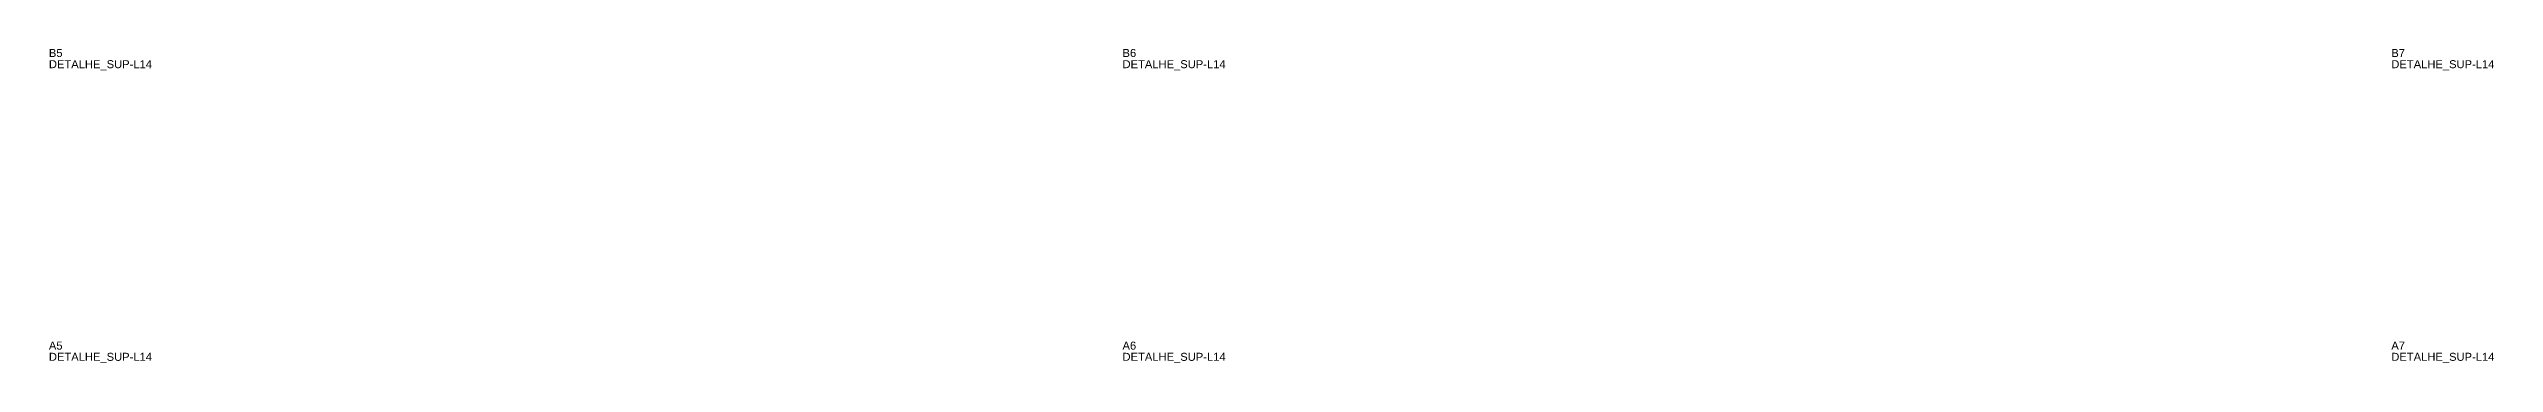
# Model space of a CAD drawing. Header units: metres. Extents: x 222 to 3275, y -197 to 202.
# Drawn here: x 1747 to 3275, y -102 to 95 of the extents above; entities that cross this region are included whole.
import ezdxf

# ---------------------------------------------------------------- set-up
doc = ezdxf.new("R2010")
doc.units = ezdxf.units.M
doc.layers.add('3', color=3, linetype='CONTINUOUS')
doc.layers.add('AUX00', color=7, linetype='CONTINUOUS')
doc.styles.add('STR_STANDARD', font='arial.ttf')

msp = doc.modelspace()

# ---------------------------------------------------------------- texts
at = {"layer": '3', "style": 'STR_STANDARD'}
for s, p in [('B5', (1747.2, 89.5)), ('B5', (1747.2, 89.5)), ('B6', (2418.2, 89.5)), ('B6', (2418.2, 89.5)), ('B7', (3211.2, 89.5)), ('B7', (3211.2, 89.5)), ('A5', (1747.2, -93.5)), ('A5', (1747.2, -93.5)), ('A6', (2418.2, -93.5)), ('A6', (2418.2, -93.5)), ('A7', (3211.2, -93.5)), ('A7', (3211.2, -93.5))]:
    msp.add_text(s, height=5, dxfattribs=at).set_placement(p)
at = {"layer": 'AUX00', "style": 'STR_STANDARD'}
for p in [(1747.2, 82.5), (1747.2, 82.5), (2418.2, 82.5), (2418.2, 82.5), (3211.2, 82.5), (3211.2, 82.5), (1747.2, -100.5), (1747.2, -100.5), (2418.2, -100.5), (2418.2, -100.5), (3211.2, -100.5), (3211.2, -100.5)]:
    msp.add_text('DETALHE_SUP-L14', height=5, dxfattribs=at).set_placement(p)

doc.saveas('drawing.dxf')
